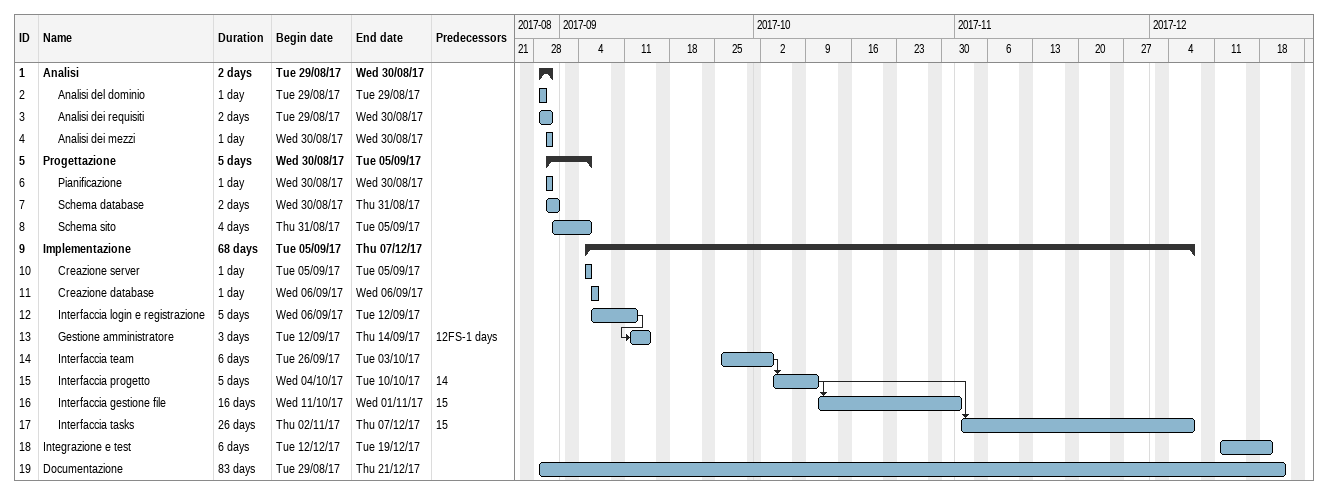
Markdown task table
| ID | Level | Task | Duration | Start | Finish | Predecessors |
|---|---|---|---|---|---|---|
| 1 | 1 | **Analisi** | 2d | 2017-08-29 | 2017-08-30 |  |
| 2 | 2 | Analisi del dominio | 1d | 2017-08-29 | 2017-08-29 |  |
| 3 | 2 | Analisi dei requisiti | 2d | 2017-08-29 | 2017-08-30 |  |
| 4 | 2 | Analisi dei mezzi | 1d | 2017-08-30 | 2017-08-30 |  |
| 5 | 1 | **Progettazione** | 5d | 2017-08-30 | 2017-09-05 |  |
| 6 | 2 | Pianificazione | 1d | 2017-08-30 | 2017-08-30 |  |
| 7 | 2 | Schema database | 2d | 2017-08-30 | 2017-08-31 |  |
| 8 | 2 | Schema sito | 4d | 2017-08-31 | 2017-09-05 |  |
| 9 | 1 | **Implementazione** | 68d | 2017-09-05 | 2017-12-07 |  |
| 10 | 2 | Creazione server | 1d | 2017-09-05 | 2017-09-05 |  |
| 11 | 2 | Creazione database | 1d | 2017-09-06 | 2017-09-06 |  |
| 12 | 2 | Interfaccia login e registrazione | 5d | 2017-09-06 | 2017-09-12 |  |
| 13 | 2 | Gestione amministratore | 3d | 2017-09-12 | 2017-09-14 | 12FS-1d |
| 14 | 2 | Interfaccia team | 6d | 2017-09-26 | 2017-10-03 |  |
| 15 | 2 | Interfaccia progetto | 5d | 2017-10-04 | 2017-10-10 | 14 |
| 16 | 2 | Interfaccia gestione file | 16d | 2017-10-11 | 2017-11-01 | 15 |
| 17 | 2 | Interfaccia tasks | 26d | 2017-11-02 | 2017-12-07 | 15 |
| 18 | 1 | Integrazione e test | 6d | 2017-12-12 | 2017-12-19 |  |
| 19 | 1 | Documentazione | 83d | 2017-08-29 | 2017-12-21 |  |
